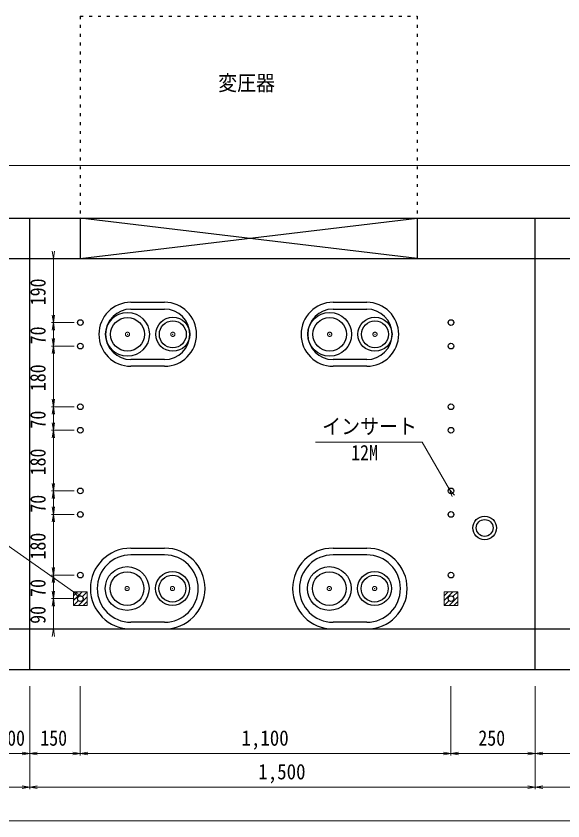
# Model space of a CAD drawing. Units: millimetres at full size, sheet at 1:25. Extents: x -4925 to 5056, y -3512 to 3512.
# Drawn here: x -3199 to -1577, y -2006 to 384 of the extents above; entities that cross this region are included whole.
import ezdxf
from ezdxf.enums import TextEntityAlignment as Align

# ---------------------------------------------------------------- set-up
doc = ezdxf.new("R2010")
doc.units = ezdxf.units.MM
doc.header["$LTSCALE"] = 25
doc.header["$PDMODE"] = 32
doc.header["$PDSIZE"] = 12.5
doc.linetypes.add('USER1', pattern=[1.05, 0.35, -0.7])
doc.linetypes.add('USER2', pattern=[5, 2.5, -0.8, 0.9, -0.8])
for name, color, linetype, lineweight in [('0-1_ﾚｲﾔ2', 5, 'Continuous', 25), ('0-2_ﾚｲﾔ3', 1, 'Continuous', 13), ('0-3_ﾚｲﾔ4', 6, 'Continuous', 25), ('0-C_ﾚｲﾔ13', 3, 'Continuous', 13), ('0-D_ﾚｲﾔ14', 4, 'USER2', 18), ('0-E_寸法', 3, 'Continuous', 13)]:
    doc.layers.add(name, color=color, linetype=linetype, lineweight=lineweight)
doc.layers.add('0-7_文字', color=3, linetype='Continuous')
doc.styles.add('ＭＳ ゴシック', font='')
doc.styles.get('ＭＳ ゴシック').set_extended_font_data('MS Gothic')

# ---------------------------------------------------------------- blocks, each defined once
blk = doc.blocks.new('open_arrow')
at = {"color": 0, "linetype": 'Continuous', "lineweight": -2}
blk.add_lwpolyline([(7.5, 1.25), (0, 0), (7.5, -1.25)], dxfattribs=at)

msp = doc.modelspace()

# ---------------------------------------------------------------- linework, layer by layer
at = {"layer": '0-1_ﾚｲﾔ2', "linetype": 'USER1'}
for p, q in [((-3008.76, 383.8), (-2008.76, 383.8)), ((-3008.76, 383.8), (-3008.76, -216.2)), ((-2008.76, 383.8), (-2008.76, -216.2))]:
    msp.add_line(p, q, dxfattribs=at)
at = {"layer": '0-1_ﾚｲﾔ2'}
for p, q in [((-4078.76, -216.2), (1461.24, -216.2)), ((-3158.76, -1556.2), (-3158.76, -216.2)), ((-3008.76, -336.2), (-2008.76, -216.2)), ((-2008.76, -336.2), (-3008.76, -216.2)), ((-3008.76, -216.2), (-3008.76, -336.2)), ((-2008.76, -216.2), (-2008.76, -336.2)), ((-1658.76, -1556.2), (-1658.76, -216.2)), ((-3958.76, -336.2), (1341.24, -336.2)), ((-3958.76, -1436.2), (1341.24, -1436.2)), ((-4078.76, -1556.2), (1461.24, -1556.2))]:
    msp.add_line(p, q, dxfattribs=at)
for centre in [(-3008.76, -526.2), (-1908.76, -526.2), (-3008.76, -596.2), (-1908.76, -596.2), (-3008.76, -776.2), (-1908.76, -776.2), (-3008.76, -846.2), (-1908.76, -846.2), (-3008.76, -1026.2), (-1908.76, -1026.2), (-3008.76, -1096.2), (-1908.76, -1096.2), (-3008.76, -1276.2), (-1908.76, -1276.2), (-3008.76, -1346.2), (-1908.76, -1346.2)]:
    msp.add_circle(centre, 8.5, dxfattribs=at)
at = {"layer": '0-2_ﾚｲﾔ3'}
for p, q in [((-3002.91, -1326.2), (-3028.76, -1352.06)), ((-3017.05, -1326.2), (-3028.76, -1337.92)), ((-2988.76, -1326.2), (-3002.75, -1340.19)), ((-1902.9, -1326.2), (-1928.76, -1352.06)), ((-1917.05, -1326.2), (-1928.76, -1337.92)), ((-1888.76, -1326.2), (-1902.75, -1340.19)), ((-3028.76, -1366.2), (-3014.77, -1352.21)), ((-3014.62, -1366.2), (-2988.76, -1340.34)), ((-3000.48, -1366.2), (-2988.76, -1354.49)), ((-1928.76, -1366.2), (-1914.77, -1352.21)), ((-1914.62, -1366.2), (-1888.76, -1340.34)), ((-1900.48, -1366.2), (-1888.76, -1354.49))]:
    msp.add_line(p, q, dxfattribs=at)
for points in [[(-2988.76, -1326.2), (-3028.76, -1326.2), (-3028.76, -1366.2), (-2988.76, -1366.2)], [(-1888.76, -1326.2), (-1928.76, -1326.2), (-1928.76, -1366.2), (-1888.76, -1366.2)]]:
    msp.add_lwpolyline(points, close=True, dxfattribs=at)
at = {"layer": '0-3_ﾚｲﾔ4'}
for p, q in [((-2858.76, -466.2), (-2758.76, -466.2)), ((-2258.76, -466.2), (-2158.76, -466.2)), ((-2858.76, -486.2), (-2758.76, -486.2)), ((-2258.76, -486.2), (-2158.76, -486.2)), ((-2758.76, -636.2), (-2858.76, -636.2)), ((-2158.76, -636.2), (-2258.76, -636.2)), ((-2758.76, -656.2), (-2858.76, -656.2)), ((-2158.76, -656.2), (-2258.76, -656.2)), ((-2858.76, -1196.2), (-2758.76, -1196.2)), ((-2758.76, -1216.2), (-2858.76, -1216.2)), ((-2258.76, -1196.2), (-2158.76, -1196.2)), ((-2158.76, -1216.2), (-2258.76, -1216.2)), ((-2758.76, -1416.2), (-2858.76, -1416.2)), ((-2158.76, -1416.2), (-2258.76, -1416.2))]:
    msp.add_line(p, q, dxfattribs=at)
for centre, radius in [((-2868.76, -561.2), 65), ((-2268.76, -561.2), 65), ((-2868.76, -561.2), 50), ((-2734.26, -561.2), 50.5), ((-2734.26, -561.2), 40), ((-2268.76, -561.2), 50), ((-2134.26, -561.2), 50.5), ((-2134.26, -561.2), 40), ((-1808.76, -1136.2), 35), ((-1808.76, -1136.2), 25), ((-2869.88, -1316.2), 65), ((-2869.88, -1316.2), 50), ((-2735.38, -1316.2), 50.5), ((-2269.88, -1316.2), 65), ((-2269.88, -1316.2), 50), ((-2135.38, -1316.2), 50.5), ((-2735.38, -1316.2), 40), ((-2135.38, -1316.2), 40)]:
    msp.add_circle(centre, radius, dxfattribs=at)
for centre, radius, start, end in [((-2858.76, -561.2), 95, 90, 270), ((-2758.76, -561.2), 95, 270, 89.99999), ((-2258.76, -561.2), 95, 90, 270), ((-2158.76, -561.2), 95, 270, 89.99999), ((-2858.76, -561.2), 75, 90, 270), ((-2758.76, -561.2), 75, 270, 89.99999), ((-2258.76, -561.2), 75, 90, 270), ((-2158.76, -561.2), 75, 270, 89.99999), ((-2858.76, -1316.2), 120, 90, 270), ((-2858.76, -1316.2), 100, 90, 270), ((-2758.76, -1316.2), 120, 270, 89.99999), ((-2758.76, -1316.2), 100, 270, 89.99999), ((-2258.76, -1316.2), 120, 90, 270), ((-2258.76, -1316.2), 100, 90, 270), ((-2158.76, -1316.2), 120, 270, 89.99999), ((-2158.76, -1316.2), 100, 270, 89.99999)]:
    msp.add_arc(centre, radius, start, end, dxfattribs=at)
at = {"layer": '0-C_ﾚｲﾔ13'}
for p, q in [((-4358.76, -60.2), (1741.24, -60.2)), ((-3027.26, -336.2), (-3094.76, -336.2)), ((-3088.76, -336.2), (-3088.76, -1436.2)), ((-3027.26, -526.2), (-3094.76, -526.2)), ((-3027.26, -596.2), (-3094.76, -596.2)), ((-3027.26, -776.2), (-3094.76, -776.2)), ((-3027.26, -846.2), (-3094.76, -846.2)), ((-2311, -881.96), (-1993.83, -881.96)), ((-3027.26, -1026.2), (-3094.76, -1026.2)), ((-3027.26, -1096.2), (-3094.76, -1096.2)), ((-3027.26, -1276.2), (-3094.76, -1276.2)), ((-3027.26, -1346.2), (-3094.76, -1346.2)), ((-3158.76, -1606.2), (-3158.76, -1912)), ((-3008.76, -1606.2), (-3008.76, -1812)), ((-1908.76, -1606.2), (-1908.76, -1812)), ((-1658.76, -1606.2), (-1658.76, -1912)), ((-4078.76, -1906), (1461.24, -1906)), ((-4078.76, -2006.2), (1461.24, -2006.2))]:
    msp.add_line(p, q, dxfattribs=at)
msp.add_lwpolyline([(-3958.76, -1806), (-3758.76, -1806), (-3258.76, -1806), (-3008.76, -1806), (-1908.76, -1806), (-1658.76, -1806), (-1408.76, -1806), (-408.76, -1806), (-158.76, -1806), (91.24, -1806), (1091.24, -1806), (1341.24, -1806)], dxfattribs=at)
at = {"layer": '0-D_ﾚｲﾔ14'}
for p in [(-2868.76, -561.2), (-2734.26, -561.2), (-2268.76, -561.2), (-2134.26, -561.2), (-2869.88, -1316.2), (-2735.38, -1316.2), (-2269.88, -1316.2), (-2135.38, -1316.2)]:
    msp.add_point(p, dxfattribs=at)
at = {"layer": '0-E_寸法'}
for p, q in [((-3088.76, -526.2), (-3088.76, -336.2)), ((-3088.76, -596.2), (-3088.76, -526.2)), ((-3088.76, -776.2), (-3088.76, -596.2)), ((-3088.76, -846.2), (-3088.76, -776.2)), ((-3088.76, -1026.2), (-3088.76, -846.2)), ((-1913, -1021.96), (-1993.83, -881.96)), ((-3088.76, -1096.2), (-3088.76, -1026.2)), ((-3088.76, -1276.2), (-3088.76, -1096.2)), ((-3028.76, -1326.2), (-3229.64, -1184.84)), ((-3088.76, -1346.2), (-3088.76, -1276.2)), ((-3088.76, -1436.2), (-3088.76, -1346.2)), ((-3258.76, -1806), (-3158.76, -1806)), ((-3158.76, -1806), (-3008.76, -1806)), ((-3008.76, -1806), (-1908.76, -1806)), ((-1908.76, -1806), (-1658.76, -1806)), ((-1658.76, -1806), (-1408.76, -1806)), ((-3958.76, -1906), (-3158.76, -1906)), ((-3158.76, -1906), (-1658.76, -1906)), ((-1658.76, -1906), (-158.76, -1906)), ((-4078.76, -2006.2), (1461.24, -2006.2))]:
    msp.add_line(p, q, dxfattribs=at)

# ---------------------------------------------------------------- block references
at = {"layer": '0-E_寸法', "xscale": 2.96, "yscale": 2.96}
for p, rotation in [((-3088.76, -336.2), 90), ((-3088.76, -526.2), 90), ((-3088.76, -526.2), 270), ((-3088.76, -596.2), 90), ((-3088.76, -596.2), 270), ((-3088.76, -776.2), 90), ((-3088.76, -776.2), 270), ((-3088.76, -846.2), 90), ((-3088.76, -846.2), 270), ((-3088.76, -1026.2), 90), ((-3088.76, -1026.2), 270), ((-1913, -1021.96), 300), ((-3088.76, -1096.2), 90), ((-3088.76, -1096.2), 270), ((-3088.76, -1276.2), 90), ((-3088.76, -1276.2), 270), ((-3088.76, -1346.2), 90), ((-3028.76, -1326.2), 324.9), ((-3088.76, -1346.2), 270), ((-3088.76, -1436.2), 270), ((-3158.76, -1806), 180), ((-3008.76, -1806), 180), ((-1908.76, -1806), 180), ((-1658.76, -1806), 180), ((-3158.76, -1906), 180), ((-1658.76, -1906), 180)]:
    msp.add_blockref('open_arrow', p, dxfattribs=dict(at, rotation=rotation))
for p in [(-3158.76, -1806), (-3008.76, -1806), (-1908.76, -1806), (-1658.76, -1806), (-3158.76, -1906), (-1658.76, -1906)]:
    msp.add_blockref('open_arrow', p, dxfattribs=at)

# ---------------------------------------------------------------- texts
at = {"layer": '0-7_文字', "style": 'ＭＳ ゴシック'}
for s, width, p in [('変圧器', 0.9, (-2599.73, 148.8)), ('インサート', 0.9, (-2291, -871.29)), ('12M', 0.85, (-2204.99, -949.2))]:
    msp.add_text(s, height=45.82, dxfattribs=dict(at, width=width)).set_placement(p, align=Align.BOTTOM_LEFT)
at = {"layer": '0-E_寸法', "style": 'ＭＳ ゴシック', "width": 0.85}
for s, p in [('190', (-3098.14, -474.95)), ('70', (-3098.14, -590.89)), ('180', (-3098.14, -729.95)), ('70', (-3098.14, -840.89)), ('180', (-3098.14, -979.95)), ('70', (-3098.14, -1090.89)), ('180', (-3098.14, -1229.95)), ('70', (-3098.14, -1340.89)), ('90', (-3098.14, -1420.89))]:
    msp.add_text(s, height=45.82, rotation=90, dxfattribs=at).set_placement(p, align=Align.BOTTOM_LEFT)
at = {"layer": '0-E_寸法', "style": 'ＭＳ ゴシック'}
for s, width, p in [('100', 0.85, (-3252.51, -1796.63)), ('150', 0.85, (-3127.51, -1796.63)), ('1,100', 0.9, (-2530.63, -1796.63)), ('250', 0.85, (-1827.51, -1796.63)), ('1,500', 0.9, (-2480.63, -1896.63))]:
    msp.add_text(s, height=45.82, dxfattribs=dict(at, width=width)).set_placement(p, align=Align.BOTTOM_LEFT)

doc.saveas('drawing.dxf')
